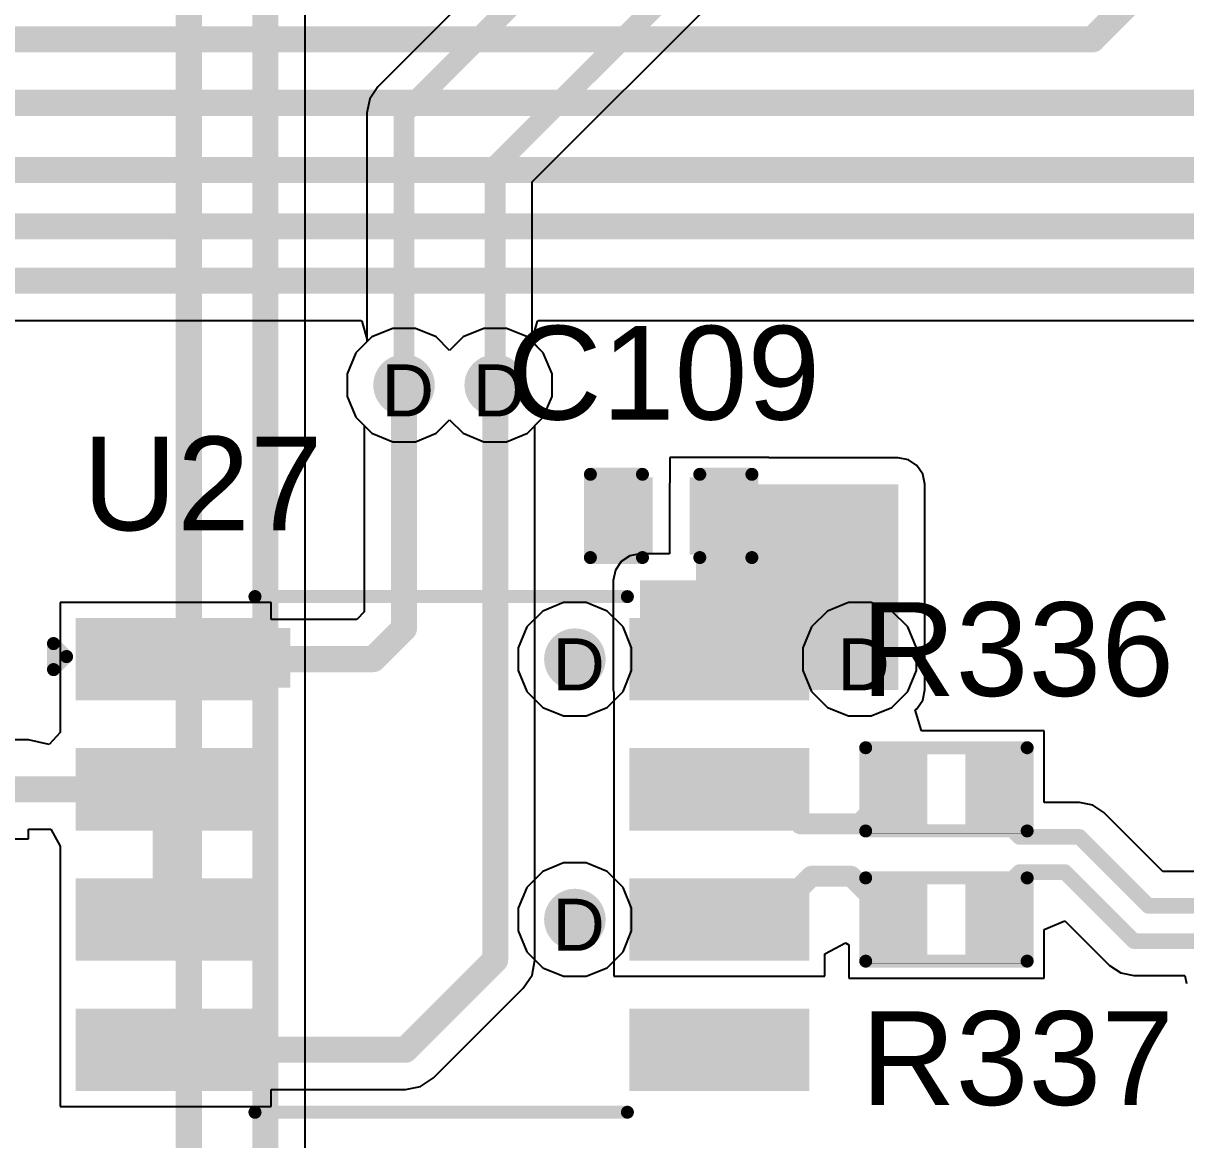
# Model space of a CAD drawing. Header units: inches. Extents: x -11 to 5428, y 0 to 5423.
# Drawn here: x 123.21 to 134.55, y 19.94 to 30.84 of the extents above; entities that cross this region are included whole.
import ezdxf

# ---------------------------------------------------------------- set-up
doc = ezdxf.new("R2010")
doc.units = ezdxf.units.IN
for name, color, linetype in [('Bottom Layer', 5, 'Continuous'), ('Drill Drawing', 1, 'Continuous'), ('GND', 16, 'Continuous'), ('PWR', 76, 'Continuous'), ('Top Layer', 1, 'Continuous'), ('Top Overlay', 2, 'Continuous'), ('Top Paste', 8, 'Continuous'), ('Top Solder', 216, 'Continuous'), ('Via Holes', 16, 'Continuous')]:
    doc.layers.add(name, color=color, linetype=linetype)
doc.styles.add('Arial', font='', dxfattribs={"height": 0.2})
doc.styles.get('Arial').set_extended_font_data('Arial')

# ---------------------------------------------------------------- blocks, each defined once
blk = doc.blocks.new('C___0402_280')
at = {"layer": 'Top Layer'}
for points in [[(-0.699, -0.318), (-0.699, 0.317), (-0.241, 0.317), (-0.241, -0.318)], [(0.241, -0.318), (0.241, 0.317), (0.698, 0.317), (0.698, -0.318)]]:
    blk.add_hatch(color=1, dxfattribs=at).paths.add_polyline_path(points)
at = {"layer": 'Top Paste'}
for points in [[(-0.699, -0.318), (-0.699, 0.317), (-0.241, 0.317), (-0.241, -0.318)], [(0.241, -0.318), (0.241, 0.317), (0.698, 0.317), (0.698, -0.318)]]:
    blk.add_hatch(color=8, dxfattribs=at).paths.add_polyline_path(points)
at = {"layer": 'Top Solder'}
for points in [[(-0.759, -0.378), (-0.759, 0.377), (-0.181, 0.377), (-0.181, -0.378)], [(0.181, -0.378), (0.181, 0.377), (0.758, 0.377), (0.758, -0.378)]]:
    blk.add_hatch(color=216, dxfattribs=at).paths.add_polyline_path(points)
at = {"layer": 'Top Overlay'}
for points in [[(-0.787, 0.406, 0.127, 0.127, 0), (-0.279, 0.406, 0.127, 0.127, 0)], [(-0.787, -0.406, 0.127, 0.127, 0), (-0.787, 0.406, 0.127, 0.127, 0)], [(0.279, 0.406, 0.127, 0.127, 0), (0.787, 0.406, 0.127, 0.127, 0)], [(0.787, -0.406, 0.127, 0.127, 0), (0.787, 0.406, 0.127, 0.127, 0)], [(-0.787, -0.406, 0.127, 0.127, 0), (-0.279, -0.406, 0.127, 0.127, 0)], [(0.279, -0.406, 0.127, 0.127, 0), (0.787, -0.406, 0.127, 0.127, 0)]]:
    blk.add_lwpolyline(points, format="xyseb", dxfattribs=at)
for points in [[(-0.819, 0.406, 0.0635, 0.0635, 1), (-0.756, 0.406, 0.0635, 0.0635, 1)], [(-0.819, 0.406, 0.0635, 0.0635, 1), (-0.756, 0.406, 0.0635, 0.0635, 1)], [(-0.311, 0.406, 0.0635, 0.0635, 1), (-0.248, 0.406, 0.0635, 0.0635, 1)], [(0.248, 0.406, 0.0635, 0.0635, 1), (0.311, 0.406, 0.0635, 0.0635, 1)], [(0.756, 0.406, 0.0635, 0.0635, 1), (0.819, 0.406, 0.0635, 0.0635, 1)], [(0.756, 0.406, 0.0635, 0.0635, 1), (0.819, 0.406, 0.0635, 0.0635, 1)], [(-0.819, -0.406, 0.0635, 0.0635, 1), (-0.756, -0.406, 0.0635, 0.0635, 1)], [(-0.819, -0.406, 0.0635, 0.0635, 1), (-0.756, -0.406, 0.0635, 0.0635, 1)], [(-0.311, -0.406, 0.0635, 0.0635, 1), (-0.248, -0.406, 0.0635, 0.0635, 1)], [(0.248, -0.406, 0.0635, 0.0635, 1), (0.311, -0.406, 0.0635, 0.0635, 1)], [(0.756, -0.406, 0.0635, 0.0635, 1), (0.819, -0.406, 0.0635, 0.0635, 1)], [(0.756, -0.406, 0.0635, 0.0635, 1), (0.819, -0.406, 0.0635, 0.0635, 1)]]:
    blk.add_lwpolyline(points, format="xyseb", close=True, dxfattribs=at)
blk = doc.blocks.new('R___0402_285')
at = {"layer": 'Top Layer'}
for points in [[(-0.699, -0.318), (-0.699, 0.317), (-0.241, 0.317), (-0.241, -0.318)], [(0.241, -0.318), (0.241, 0.317), (0.698, 0.317), (0.698, -0.318)]]:
    blk.add_hatch(color=1, dxfattribs=at).paths.add_polyline_path(points)
at = {"layer": 'Top Paste'}
for points in [[(-0.699, -0.318), (-0.699, 0.317), (-0.241, 0.317), (-0.241, -0.318)], [(0.241, -0.318), (0.241, 0.317), (0.698, 0.317), (0.698, -0.318)]]:
    blk.add_hatch(color=8, dxfattribs=at).paths.add_polyline_path(points)
at = {"layer": 'Top Solder'}
for points in [[(-0.754, -0.373), (-0.754, 0.372), (-0.186, 0.372), (-0.186, -0.373)], [(0.186, -0.373), (0.186, 0.372), (0.753, 0.372), (0.753, -0.373)]]:
    blk.add_hatch(color=216, dxfattribs=at).paths.add_polyline_path(points)
at = {"layer": 'Top Overlay'}
for points in [[(-0.787, 0.406, 0.127, 0.127, 0), (0.787, 0.406, 0.127, 0.127, 0)], [(-0.787, -0.406, 0.127, 0.127, 0), (-0.787, 0.406, 0.127, 0.127, 0)], [(0.787, -0.406, 0.127, 0.127, 0), (0.787, 0.406, 0.127, 0.127, 0)], [(-0.787, -0.406, 0.127, 0.127, 0), (0.787, -0.406, 0.127, 0.127, 0)], [(-0.813, -0.432, 0.00323, 0.00323, 0), (0.813, -0.432, 0.00323, 0.00323, 0)]]:
    blk.add_lwpolyline(points, format="xyseb", dxfattribs=at)
for points in [[(-0.819, 0.406, 0.0635, 0.0635, 1), (-0.756, 0.406, 0.0635, 0.0635, 1)], [(-0.819, 0.406, 0.0635, 0.0635, 1), (-0.756, 0.406, 0.0635, 0.0635, 1)], [(0.756, 0.406, 0.0635, 0.0635, 1), (0.819, 0.406, 0.0635, 0.0635, 1)], [(0.756, 0.406, 0.0635, 0.0635, 1), (0.819, 0.406, 0.0635, 0.0635, 1)], [(-0.819, -0.406, 0.0635, 0.0635, 1), (-0.756, -0.406, 0.0635, 0.0635, 1)], [(-0.819, -0.406, 0.0635, 0.0635, 1), (-0.756, -0.406, 0.0635, 0.0635, 1)], [(-0.814, -0.432, 0.00161, 0.00161, 1), (-0.812, -0.432, 0.00161, 0.00161, 1)], [(0.756, -0.406, 0.0635, 0.0635, 1), (0.819, -0.406, 0.0635, 0.0635, 1)], [(0.756, -0.406, 0.0635, 0.0635, 1), (0.819, -0.406, 0.0635, 0.0635, 1)], [(0.812, -0.432, 0.00161, 0.00161, 1), (0.814, -0.432, 0.00161, 0.00161, 1)]]:
    blk.add_lwpolyline(points, format="xyseb", close=True, dxfattribs=at)
blk = doc.blocks.new('R___0402_286')
at = {"layer": 'Top Layer'}
for points in [[(-0.699, -0.318), (-0.699, 0.317), (-0.241, 0.317), (-0.241, -0.318)], [(0.241, -0.318), (0.241, 0.317), (0.698, 0.317), (0.698, -0.318)]]:
    blk.add_hatch(color=1, dxfattribs=at).paths.add_polyline_path(points)
at = {"layer": 'Top Paste'}
for points in [[(-0.699, -0.318), (-0.699, 0.317), (-0.241, 0.317), (-0.241, -0.318)], [(0.241, -0.318), (0.241, 0.317), (0.698, 0.317), (0.698, -0.318)]]:
    blk.add_hatch(color=8, dxfattribs=at).paths.add_polyline_path(points)
at = {"layer": 'Top Solder'}
for points in [[(-0.754, -0.373), (-0.754, 0.372), (-0.186, 0.372), (-0.186, -0.373)], [(0.186, -0.373), (0.186, 0.372), (0.753, 0.372), (0.753, -0.373)]]:
    blk.add_hatch(color=216, dxfattribs=at).paths.add_polyline_path(points)
at = {"layer": 'Top Overlay'}
for points in [[(-0.787, 0.406, 0.127, 0.127, 0), (0.787, 0.406, 0.127, 0.127, 0)], [(-0.787, -0.406, 0.127, 0.127, 0), (-0.787, 0.406, 0.127, 0.127, 0)], [(0.787, -0.406, 0.127, 0.127, 0), (0.787, 0.406, 0.127, 0.127, 0)], [(-0.787, -0.406, 0.127, 0.127, 0), (0.787, -0.406, 0.127, 0.127, 0)], [(-0.813, -0.432, 0.00323, 0.00323, 0), (0.813, -0.432, 0.00323, 0.00323, 0)]]:
    blk.add_lwpolyline(points, format="xyseb", dxfattribs=at)
for points in [[(-0.819, 0.406, 0.0635, 0.0635, 1), (-0.756, 0.406, 0.0635, 0.0635, 1)], [(-0.819, 0.406, 0.0635, 0.0635, 1), (-0.756, 0.406, 0.0635, 0.0635, 1)], [(0.756, 0.406, 0.0635, 0.0635, 1), (0.819, 0.406, 0.0635, 0.0635, 1)], [(0.756, 0.406, 0.0635, 0.0635, 1), (0.819, 0.406, 0.0635, 0.0635, 1)], [(-0.819, -0.406, 0.0635, 0.0635, 1), (-0.756, -0.406, 0.0635, 0.0635, 1)], [(-0.819, -0.406, 0.0635, 0.0635, 1), (-0.756, -0.406, 0.0635, 0.0635, 1)], [(-0.814, -0.432, 0.00161, 0.00161, 1), (-0.812, -0.432, 0.00161, 0.00161, 1)], [(0.756, -0.406, 0.0635, 0.0635, 1), (0.819, -0.406, 0.0635, 0.0635, 1)], [(0.756, -0.406, 0.0635, 0.0635, 1), (0.819, -0.406, 0.0635, 0.0635, 1)], [(0.812, -0.432, 0.00161, 0.00161, 1), (0.814, -0.432, 0.00161, 0.00161, 1)]]:
    blk.add_lwpolyline(points, format="xyseb", close=True, dxfattribs=at)
blk = doc.blocks.new('SOIC_8_0_154___3_90___W______292')
at = {"layer": 'Top Layer'}
for points in [[(-3.475, 1.605), (-3.475, 2.205), (-1.925, 2.205), (-1.925, 1.605)], [(1.925, 1.605), (1.925, 2.205), (3.475, 2.205), (3.475, 1.605)], [(-3.475, 0.335), (-3.475, 0.935), (-1.925, 0.935), (-1.925, 0.335)], [(1.925, 0.335), (1.925, 0.935), (3.475, 0.935), (3.475, 0.335)], [(-3.475, -0.935), (-3.475, -0.335), (-1.925, -0.335), (-1.925, -0.935)], [(1.925, -0.935), (1.925, -0.335), (3.475, -0.335), (3.475, -0.935)], [(-3.475, -2.205), (-3.475, -1.605), (-1.925, -1.605), (-1.925, -2.205)], [(1.925, -2.205), (1.925, -1.605), (3.475, -1.605), (3.475, -2.205)]]:
    blk.add_hatch(color=1, dxfattribs=at).paths.add_polyline_path(points)
at = {"layer": 'Top Overlay'}
blk.add_hatch(color=2, dxfattribs=at).paths.add_polyline_path([(-1.838, 1.626), (-1.483, 1.626), (-1.483, 2.21), (-1.838, 2.21)])
at = {"layer": 'Top Paste'}
for points in [[(-3.475, 1.605), (-3.475, 2.205), (-1.925, 2.205), (-1.925, 1.605)], [(1.925, 1.605), (1.925, 2.205), (3.475, 2.205), (3.475, 1.605)], [(-3.475, 0.335), (-3.475, 0.935), (-1.925, 0.935), (-1.925, 0.335)], [(1.925, 0.335), (1.925, 0.935), (3.475, 0.935), (3.475, 0.335)], [(-3.475, -0.935), (-3.475, -0.335), (-1.925, -0.335), (-1.925, -0.935)], [(1.925, -0.935), (1.925, -0.335), (3.475, -0.335), (3.475, -0.935)], [(-3.475, -2.205), (-3.475, -1.605), (-1.925, -1.605), (-1.925, -2.205)], [(1.925, -2.205), (1.925, -1.605), (3.475, -1.605), (3.475, -2.205)]]:
    blk.add_hatch(color=8, dxfattribs=at).paths.add_polyline_path(points)
at = {"layer": 'Top Solder'}
for points in [[(-3.577, 1.503), (-3.577, 2.307), (-1.823, 2.307), (-1.823, 1.503)], [(1.823, 1.503), (1.823, 2.307), (3.577, 2.307), (3.577, 1.503)], [(-3.577, 0.233), (-3.577, 1.037), (-1.823, 1.037), (-1.823, 0.233)], [(1.823, 0.233), (1.823, 1.037), (3.577, 1.037), (3.577, 0.233)], [(-3.577, -1.037), (-3.577, -0.233), (-1.823, -0.233), (-1.823, -1.037)], [(1.823, -1.037), (1.823, -0.233), (3.577, -0.233), (3.577, -1.037)], [(-3.577, -2.307), (-3.577, -1.503), (-1.823, -1.503), (-1.823, -2.307)], [(1.823, -2.307), (1.823, -1.503), (3.577, -1.503), (3.577, -2.307)]]:
    blk.add_hatch(color=216, dxfattribs=at).paths.add_polyline_path(points)
at = {"layer": 'Top Overlay'}
for points in [[(-1.829, 2.515, 0.127, 0.127, 0), (1.803, 2.515, 0.127, 0.127, 0)], [(-3.794, 1.803, 0.127, 0.127, 0), (-3.794, 2.057, 0.127, 0.127, 0)], [(-3.794, 2.057, 0.127, 0.127, 0), (-3.667, 1.93, 0.127, 0.127, 0)], [(-3.794, 1.803, 0.127, 0.127, 0), (-3.667, 1.93, 0.127, 0.127, 0)], [(-1.829, -2.515, 0.127, 0.127, 0), (1.803, -2.515, 0.127, 0.127, 0)]]:
    blk.add_lwpolyline(points, format="xyseb", dxfattribs=at)
for points in [[(-1.861, 2.515, 0.0635, 0.0635, 1), (-1.797, 2.515, 0.0635, 0.0635, 1)], [(1.772, 2.515, 0.0635, 0.0635, 1), (1.835, 2.515, 0.0635, 0.0635, 1)], [(-3.826, 2.057, 0.0635, 0.0635, 1), (-3.762, 2.057, 0.0635, 0.0635, 1)], [(-3.826, 2.057, 0.0635, 0.0635, 1), (-3.762, 2.057, 0.0635, 0.0635, 1)], [(-3.699, 1.93, 0.0635, 0.0635, 1), (-3.635, 1.93, 0.0635, 0.0635, 1)], [(-3.699, 1.93, 0.0635, 0.0635, 1), (-3.635, 1.93, 0.0635, 0.0635, 1)], [(-3.826, 1.803, 0.0635, 0.0635, 1), (-3.762, 1.803, 0.0635, 0.0635, 1)], [(-3.826, 1.803, 0.0635, 0.0635, 1), (-3.762, 1.803, 0.0635, 0.0635, 1)], [(-1.861, -2.515, 0.0635, 0.0635, 1), (-1.797, -2.515, 0.0635, 0.0635, 1)], [(1.772, -2.515, 0.0635, 0.0635, 1), (1.835, -2.515, 0.0635, 0.0635, 1)]]:
    blk.add_lwpolyline(points, format="xyseb", close=True, dxfattribs=at)

msp = doc.modelspace()

# ---------------------------------------------------------------- hatches: boundary and pattern name
at = {"layer": 'Bottom Layer'}
h = msp.add_hatch(color=5, dxfattribs=at)
edge = h.paths.add_edge_path()
edge.add_arc((126.924, 27.305), 0.3, 0, 360)
h = msp.add_hatch(color=5, dxfattribs=at)
edge = h.paths.add_edge_path()
edge.add_arc((127.813, 27.305), 0.3, 0, 360)
h = msp.add_hatch(color=5, dxfattribs=at)
edge = h.paths.add_edge_path()
edge.add_arc((128.59, 24.632), 0.3, 0, 360)
h = msp.add_hatch(color=5, dxfattribs=at)
edge = h.paths.add_edge_path()
edge.add_arc((131.369, 24.632), 0.3, 0, 360)
h = msp.add_hatch(color=5, dxfattribs=at)
edge = h.paths.add_edge_path()
edge.add_arc((128.59, 22.092), 0.3, 0, 360)
at = {"layer": 'GND'}
h = msp.add_hatch(color=16, dxfattribs=at)
edge = h.paths.add_edge_path()
edge.add_arc((126.924, 27.305), 0.3, 0, 360)
h = msp.add_hatch(color=16, dxfattribs=at)
edge = h.paths.add_edge_path()
edge.add_arc((127.813, 27.305), 0.3, 0, 360)
h = msp.add_hatch(color=16, dxfattribs=at)
edge = h.paths.add_edge_path()
edge.add_arc((128.59, 24.632), 0.3, 0, 360)
h = msp.add_hatch(color=16, dxfattribs=at)
edge = h.paths.add_edge_path()
edge.add_arc((131.369, 24.632), 0.3, 0, 360)
h = msp.add_hatch(color=16, dxfattribs=at)
edge = h.paths.add_edge_path()
edge.add_arc((128.59, 22.092), 0.3, 0, 360)
at = {"layer": 'PWR'}
h = msp.add_hatch(color=76, dxfattribs=at)
edge = h.paths.add_edge_path()
edge.add_arc((126.924, 27.305), 0.3, 0, 360)
h = msp.add_hatch(color=76, dxfattribs=at)
edge = h.paths.add_edge_path()
edge.add_arc((127.813, 27.305), 0.3, 0, 360)
h = msp.add_hatch(color=76, dxfattribs=at)
edge = h.paths.add_edge_path()
edge.add_arc((128.59, 24.632), 0.3, 0, 360)
h = msp.add_hatch(color=76, dxfattribs=at)
edge = h.paths.add_edge_path()
edge.add_arc((131.369, 24.632), 0.3, 0, 360)
h = msp.add_hatch(color=76, dxfattribs=at)
edge = h.paths.add_edge_path()
edge.add_arc((128.59, 22.092), 0.3, 0, 360)
at = {"layer": 'Top Layer'}
h = msp.add_hatch(color=1, dxfattribs=at)
edge = h.paths.add_edge_path()
edge.add_arc((126.924, 27.305), 0.3, 0, 360)
h = msp.add_hatch(color=1, dxfattribs=at)
edge = h.paths.add_edge_path()
edge.add_arc((127.813, 27.305), 0.3, 0, 360)
for points in [[(129.771, 24.332), (131.744, 24.332), (131.744, 26.338), (129.771, 26.338)], [(129.224, 24.332), (130.774, 24.332), (130.774, 25.4), (129.224, 25.4)]]:
    msp.add_hatch(color=1, dxfattribs=at).paths.add_polyline_path(points)
h = msp.add_hatch(color=1, dxfattribs=at)
edge = h.paths.add_edge_path()
edge.add_arc((128.59, 24.632), 0.3, 0, 360)
h = msp.add_hatch(color=1, dxfattribs=at)
edge = h.paths.add_edge_path()
edge.add_arc((131.369, 24.632), 0.3, 0, 360)
h = msp.add_hatch(color=1, dxfattribs=at)
edge = h.paths.add_edge_path()
edge.add_arc((128.59, 22.092), 0.3, 0, 360)
at = {"layer": 'Via Holes'}
h = msp.add_hatch(color=7, dxfattribs=at)
edge = h.paths.add_edge_path()
edge.add_arc((126.924, 27.305), 0.15, 0, 360)
h = msp.add_hatch(color=7, dxfattribs=at)
edge = h.paths.add_edge_path()
edge.add_arc((127.813, 27.305), 0.15, 0, 360)
h = msp.add_hatch(color=7, dxfattribs=at)
edge = h.paths.add_edge_path()
edge.add_arc((128.59, 24.632), 0.15, 0, 360)
h = msp.add_hatch(color=7, dxfattribs=at)
edge = h.paths.add_edge_path()
edge.add_arc((131.369, 24.632), 0.15, 0, 360)
h = msp.add_hatch(color=7, dxfattribs=at)
edge = h.paths.add_edge_path()
edge.add_arc((128.59, 22.092), 0.15, 0, 360)

# ---------------------------------------------------------------- linework, layer by layer
at = {"layer": 'Bottom Layer'}
for p, q in [((130.664, 34.213), (126.667, 30.216)), ((128.175, 29.288), (131.493, 32.606)), ((125.958, 15.616), (125.958, 31.019)), ((126.667, 30.216), (126.589, 30.099)), ((126.589, 30.099), (126.561, 29.96)), ((126.561, 29.96), (126.561, 29.96)), ((126.561, 29.96), (126.561, 27.726)), ((128.175, 27.726), (128.175, 29.288)), ((126.561, 27.726), (126.454, 27.619)), ((128.282, 27.619), (128.175, 27.726)), ((126.454, 27.619), (126.37, 27.415)), ((128.367, 27.415), (128.282, 27.619)), ((126.37, 27.415), (126.37, 27.195)), ((128.367, 27.195), (128.367, 27.415)), ((126.37, 27.195), (126.454, 26.991)), ((128.282, 26.991), (128.367, 27.195)), ((126.454, 26.991), (126.61, 26.835)), ((128.127, 26.835), (128.282, 26.991)), ((127.238, 26.835), (127.368, 26.966)), ((127.368, 26.966), (127.499, 26.835)), ((126.61, 26.835), (126.814, 26.751)), ((127.034, 26.751), (127.238, 26.835)), ((127.499, 26.835), (127.703, 26.751)), ((127.923, 26.751), (128.127, 26.835)), ((126.814, 26.751), (127.034, 26.751)), ((127.703, 26.751), (127.923, 26.751)), ((131.259, 25.186), (131.055, 25.101)), ((131.479, 25.186), (131.259, 25.186)), ((131.683, 25.101), (131.479, 25.186)), ((131.055, 25.101), (130.899, 24.946)), ((131.839, 24.946), (131.683, 25.101)), ((130.899, 24.946), (130.815, 24.742)), ((131.923, 24.742), (131.839, 24.946)), ((130.815, 24.742), (130.815, 24.522)), ((131.923, 24.522), (131.923, 24.742)), ((130.815, 24.522), (130.899, 24.318)), ((131.839, 24.318), (131.923, 24.522)), ((130.899, 24.318), (131.055, 24.162)), ((131.683, 24.162), (131.839, 24.318)), ((131.055, 24.162), (131.259, 24.078)), ((131.479, 24.078), (131.683, 24.162)), ((131.259, 24.078), (131.479, 24.078))]:
    msp.add_line(p, q, dxfattribs=at)
for points in [[(126.924, 29.96, 0.203, 0.203, 0), (130.92, 33.956, 0.203, 0.203, 0)], [(127.813, 29.439, 0.203, 0.203, 0), (131.772, 33.397, 0.203, 0.203, 0)], [(124.825, 15.896, 0.254, 0.254, 0), (124.825, 31.476, 0.254, 0.254, 0)], [(125.57, 15.616, 0.254, 0.254, 0), (125.57, 31.18, 0.254, 0.254, 0)], [(126.924, 27.305, 0.203, 0.203, 0), (126.924, 29.96, 0.203, 0.203, 0)], [(127.813, 27.305, 0.203, 0.203, 0), (127.813, 29.439, 0.203, 0.203, 0)]]:
    msp.add_lwpolyline(points, format="xyseb", dxfattribs=at)
for points in [[(126.873, 29.96, 0.102, 0.102, 1), (126.975, 29.96, 0.102, 0.102, 1)], [(126.873, 29.96, 0.102, 0.102, 1), (126.975, 29.96, 0.102, 0.102, 1)], [(127.762, 29.439, 0.102, 0.102, 1), (127.864, 29.439, 0.102, 0.102, 1)], [(127.762, 29.439, 0.102, 0.102, 1), (127.864, 29.439, 0.102, 0.102, 1)], [(126.873, 27.305, 0.102, 0.102, 1), (126.975, 27.305, 0.102, 0.102, 1)], [(127.762, 27.305, 0.102, 0.102, 1), (127.864, 27.305, 0.102, 0.102, 1)]]:
    msp.add_lwpolyline(points, format="xyseb", close=True, dxfattribs=at)
at = {"layer": 'GND'}
for p, q in [((126.814, 27.859), (126.61, 27.775)), ((127.034, 27.859), (126.814, 27.859)), ((127.238, 27.775), (127.034, 27.859)), ((127.703, 27.859), (127.499, 27.775)), ((127.923, 27.859), (127.703, 27.859)), ((128.127, 27.775), (127.923, 27.859)), ((126.61, 27.775), (126.454, 27.619)), ((127.368, 27.644), (127.238, 27.775)), ((127.499, 27.775), (127.368, 27.644)), ((128.282, 27.619), (128.127, 27.775)), ((126.454, 27.619), (126.37, 27.415)), ((128.367, 27.415), (128.282, 27.619)), ((126.37, 27.415), (126.37, 27.195)), ((128.367, 27.195), (128.367, 27.415)), ((126.37, 27.195), (126.454, 26.991)), ((128.282, 26.991), (128.367, 27.195)), ((126.454, 26.991), (126.61, 26.835)), ((128.127, 26.835), (128.282, 26.991)), ((127.238, 26.835), (127.368, 26.966)), ((127.368, 26.966), (127.499, 26.835)), ((126.61, 26.835), (126.814, 26.751)), ((127.034, 26.751), (127.238, 26.835)), ((127.499, 26.835), (127.703, 26.751)), ((127.923, 26.751), (128.127, 26.835)), ((126.814, 26.751), (127.034, 26.751)), ((127.703, 26.751), (127.923, 26.751)), ((131.259, 25.186), (131.055, 25.101)), ((131.479, 25.186), (131.259, 25.186)), ((131.683, 25.101), (131.479, 25.186)), ((131.055, 25.101), (130.899, 24.946)), ((131.839, 24.946), (131.683, 25.101)), ((130.899, 24.946), (130.815, 24.742)), ((131.923, 24.742), (131.839, 24.946)), ((130.815, 24.742), (130.815, 24.522)), ((131.923, 24.522), (131.923, 24.742)), ((130.815, 24.522), (130.899, 24.318)), ((131.839, 24.318), (131.923, 24.522)), ((130.899, 24.318), (131.055, 24.162)), ((131.683, 24.162), (131.839, 24.318)), ((131.055, 24.162), (131.259, 24.078)), ((131.479, 24.078), (131.683, 24.162)), ((131.259, 24.078), (131.479, 24.078))]:
    msp.add_line(p, q, dxfattribs=at)
at = {"layer": 'PWR'}
for p, q in [((126.814, 27.859), (126.61, 27.775)), ((127.034, 27.859), (126.814, 27.859)), ((127.238, 27.775), (127.034, 27.859)), ((127.703, 27.859), (127.499, 27.775)), ((127.923, 27.859), (127.703, 27.859)), ((128.127, 27.775), (127.923, 27.859)), ((126.61, 27.775), (126.454, 27.619)), ((127.368, 27.644), (127.238, 27.775)), ((127.499, 27.775), (127.368, 27.644)), ((128.282, 27.619), (128.127, 27.775)), ((126.454, 27.619), (126.37, 27.415)), ((128.367, 27.415), (128.282, 27.619)), ((126.37, 27.415), (126.37, 27.195)), ((128.367, 27.195), (128.367, 27.415)), ((126.37, 27.195), (126.454, 26.991)), ((128.282, 26.991), (128.367, 27.195)), ((126.454, 26.991), (126.61, 26.835)), ((128.127, 26.835), (128.282, 26.991)), ((127.238, 26.835), (127.368, 26.966)), ((127.368, 26.966), (127.499, 26.835)), ((126.61, 26.835), (126.814, 26.751)), ((127.034, 26.751), (127.238, 26.835)), ((127.499, 26.835), (127.703, 26.751)), ((127.923, 26.751), (128.127, 26.835)), ((126.814, 26.751), (127.034, 26.751)), ((127.703, 26.751), (127.923, 26.751)), ((128.48, 25.186), (128.276, 25.101)), ((128.7, 25.186), (128.48, 25.186)), ((128.904, 25.101), (128.7, 25.186)), ((128.276, 25.101), (128.121, 24.946)), ((129.06, 24.946), (128.904, 25.101)), ((128.121, 24.946), (128.036, 24.742)), ((129.144, 24.742), (129.06, 24.946)), ((128.036, 24.742), (128.036, 24.522)), ((129.144, 24.522), (129.144, 24.742)), ((128.036, 24.522), (128.121, 24.318)), ((129.06, 24.318), (129.144, 24.522)), ((128.121, 24.318), (128.276, 24.162)), ((128.904, 24.162), (129.06, 24.318)), ((128.276, 24.162), (128.48, 24.078)), ((128.7, 24.078), (128.904, 24.162)), ((128.48, 24.078), (128.7, 24.078)), ((128.48, 22.646), (128.276, 22.561)), ((128.7, 22.646), (128.48, 22.646)), ((128.904, 22.561), (128.7, 22.646)), ((128.276, 22.561), (128.121, 22.406)), ((129.06, 22.406), (128.904, 22.561)), ((128.121, 22.406), (128.036, 22.202)), ((129.144, 22.202), (129.06, 22.406)), ((128.036, 22.202), (128.036, 21.982)), ((129.144, 21.982), (129.144, 22.202)), ((128.036, 21.982), (128.121, 21.778)), ((129.06, 21.778), (129.144, 21.982)), ((128.121, 21.778), (128.276, 21.622)), ((128.904, 21.622), (129.06, 21.778)), ((128.276, 21.622), (128.48, 21.538)), ((128.7, 21.538), (128.904, 21.622)), ((128.48, 21.538), (128.7, 21.538))]:
    msp.add_line(p, q, dxfattribs=at)
at = {"layer": 'Top Layer'}
for p, q in [((72.093, 27.936), (126.506, 27.936)), ((126.506, 27.936), (126.511, 27.928)), ((126.511, 27.928), (126.568, 27.733)), ((128.169, 27.733), (128.225, 27.928)), ((128.225, 27.928), (128.231, 27.936)), ((128.231, 27.936), (138.24, 27.936)), ((126.568, 27.733), (126.454, 27.619)), ((128.282, 27.619), (128.169, 27.733)), ((126.454, 27.619), (126.37, 27.415)), ((128.367, 27.415), (128.282, 27.619)), ((126.37, 27.415), (126.37, 27.195)), ((128.367, 27.195), (128.367, 27.415)), ((126.37, 27.195), (126.454, 26.991)), ((128.282, 26.991), (128.367, 27.195)), ((126.454, 26.991), (126.535, 26.91)), ((128.201, 26.91), (128.282, 26.991)), ((126.535, 26.91), (126.535, 25.093)), ((128.201, 21.697), (128.201, 26.91)), ((130.482, 26.6), (129.517, 26.6)), ((129.517, 26.6), (129.517, 26.363)), ((130.482, 26.597), (130.482, 26.6)), ((131.744, 26.597), (130.482, 26.597)), ((131.843, 26.577), (131.744, 26.597)), ((131.927, 26.521), (131.843, 26.577)), ((131.983, 26.437), (131.927, 26.521)), ((132.003, 26.338), (131.983, 26.437)), ((129.517, 26.363), (129.512, 26.338)), ((129.512, 26.338), (129.512, 25.659)), ((132.003, 24.332), (132.003, 26.338)), ((129.125, 25.639), (129.041, 25.583)), ((129.224, 25.659), (129.125, 25.639)), ((129.512, 25.659), (129.224, 25.659)), ((129.041, 25.583), (128.985, 25.499)), ((128.985, 25.499), (128.965, 25.4)), ((128.965, 25.4), (128.965, 24.332)), ((125.628, 25.186), (123.57, 25.186)), ((123.57, 25.186), (123.57, 24.119)), ((125.628, 25.02), (125.628, 25.186)), ((126.535, 25.093), (126.463, 25.02)), ((126.463, 25.02), (125.628, 25.02)), ((128.965, 24.332), (128.97, 24.307)), ((128.97, 24.307), (128.97, 24.119)), ((131.983, 24.233), (132.003, 24.332)), ((131.927, 24.149), (131.983, 24.233)), ((123.57, 24.119), (123.57, 24.078)), ((123.57, 24.078), (123.57, 23.916)), ((128.97, 24.119), (128.97, 24.078)), ((128.97, 24.078), (128.97, 23.916)), ((131.909, 24.137), (131.927, 24.149)), ((131.971, 23.933), (131.909, 24.137)), ((133.167, 23.933), (131.971, 23.933)), ((133.167, 23.242), (133.167, 23.933)), ((123.261, 23.844), (122.118, 23.844)), ((123.464, 23.8), (123.261, 23.844)), ((123.261, 23.844), (123.261, 23.844)), ((123.57, 23.916), (123.464, 23.8)), ((128.97, 23.916), (128.97, 23.875)), ((128.97, 23.875), (128.97, 22.849)), ((133.168, 23.235), (133.167, 23.242)), ((133.512, 23.235), (133.168, 23.235)), ((133.641, 23.209), (133.512, 23.235)), ((133.75, 23.136), (133.641, 23.209)), ((134.325, 22.562), (133.75, 23.136)), ((123.261, 22.879), (123.261, 22.973)), ((123.261, 22.973), (123.479, 22.973)), ((123.479, 22.973), (123.57, 22.808)), ((122.118, 22.879), (123.261, 22.879)), ((123.57, 22.808), (123.57, 22.646)), ((128.97, 22.849), (128.97, 22.808)), ((128.97, 22.808), (128.97, 22.808)), ((128.97, 22.808), (128.97, 22.646)), ((123.57, 22.646), (123.57, 22.646)), ((123.57, 22.646), (123.57, 21.579)), ((128.97, 22.646), (128.97, 22.646)), ((128.97, 22.646), (128.97, 21.538)), ((135.018, 22.562), (134.325, 22.562)), ((133.167, 21.996), (133.37, 22.08)), ((133.37, 22.08), (133.805, 21.644)), ((133.167, 21.52), (133.167, 21.996)), ((131.028, 21.758), (131.231, 21.866)), ((131.231, 21.866), (131.262, 21.846)), ((131.262, 21.846), (131.262, 21.52)), ((128.172, 21.549), (128.201, 21.697)), ((131.028, 21.538), (131.028, 21.758)), ((123.57, 21.579), (123.57, 21.538)), ((128.087, 21.423), (128.172, 21.549)), ((133.805, 21.644), (133.915, 21.571)), ((133.915, 21.571), (134.043, 21.545)), ((134.043, 21.545), (134.54, 21.545)), ((134.54, 21.545), (134.556, 21.467)), ((123.57, 21.538), (123.57, 21.376)), ((128.97, 21.538), (131.028, 21.538)), ((131.262, 21.52), (133.167, 21.52)), ((123.57, 21.376), (123.57, 21.335)), ((123.57, 21.335), (123.57, 20.268)), ((127.212, 20.547), (128.087, 21.423)), ((127.086, 20.463), (127.212, 20.547)), ((125.628, 20.268), (125.628, 20.433)), ((125.628, 20.433), (126.937, 20.433)), ((126.937, 20.433), (127.086, 20.463)), ((123.57, 20.268), (125.628, 20.268))]:
    msp.add_line(p, q, dxfattribs=at)
for points in [[(133.639, 30.678, 0.254, 0.254, 0), (135.517, 32.556, 0.254, 0.254, 0)], [(37.328, 30.678, 0.254, 0.254, 0), (133.639, 30.678, 0.254, 0.254, 0)], [(41.693, 30.059, 0.254, 0.254, 0), (136.943, 30.059, 0.254, 0.254, 0)], [(47.082, 29.404, 0.254, 0.254, 0), (137.154, 29.404, 0.254, 0.254, 0)], [(53.314, 28.854, 0.254, 0.254, 0), (137.543, 28.854, 0.254, 0.254, 0)], [(62.287, 28.324, 0.254, 0.254, 0), (138.24, 28.324, 0.254, 0.254, 0)], [(126.924, 24.932, 0.254, 0.254, 0), (126.924, 27.305, 0.254, 0.254, 0)], [(127.813, 21.697, 0.254, 0.254, 0), (127.813, 27.305, 0.254, 0.254, 0)], [(126.624, 24.632, 0.254, 0.254, 0), (126.924, 24.932, 0.254, 0.254, 0)], [(124.599, 24.632, 0.254, 0.254, 0), (126.624, 24.632, 0.254, 0.254, 0)], [(122.689, 23.362, 0.254, 0.254, 0), (124.599, 23.362, 0.254, 0.254, 0)], [(124.599, 23.362, 0.254, 0.254, 0), (124.599, 23.362, 0.254, 0.254, 0)], [(124.599, 22.092, 0.254, 0.254, 0), (124.599, 23.362, 0.254, 0.254, 0)], [(129.999, 23.362, 0.203, 0.203, 0), (130.474, 23.362, 0.203, 0.203, 0)], [(130.474, 23.362, 0.203, 0.203, 0), (130.673, 23.163, 0.203, 0.203, 0)], [(131.369, 23.025, 0.203, 0.203, 0), (131.617, 23.273, 0.203, 0.203, 0)], [(131.617, 23.273, 0.203, 0.203, 0), (131.617, 23.362, 0.203, 0.203, 0)], [(132.684, 23.362, 0.152, 0.152, 0), (132.836, 23.209, 0.152, 0.152, 0)], [(130.673, 23.144, 0.203, 0.203, 0), (130.673, 23.163, 0.203, 0.203, 0)], [(130.673, 23.144, 0.203, 0.203, 0), (130.792, 23.025, 0.203, 0.203, 0)], [(132.836, 22.988, 0.152, 0.152, 0), (132.836, 23.209, 0.152, 0.152, 0)], [(130.792, 23.025, 0.203, 0.203, 0), (131.369, 23.025, 0.203, 0.203, 0)], [(132.836, 22.988, 0.152, 0.152, 0), (132.926, 22.898, 0.152, 0.152, 0)], [(132.926, 22.898, 0.152, 0.152, 0), (133.512, 22.898, 0.152, 0.152, 0)], [(133.512, 22.898, 0.152, 0.152, 0), (134.185, 22.225, 0.152, 0.152, 0)], [(130.474, 22.092, 0.203, 0.203, 0), (130.898, 22.515, 0.203, 0.203, 0)], [(130.898, 22.515, 0.203, 0.203, 0), (131.283, 22.515, 0.203, 0.203, 0)], [(131.283, 22.515, 0.203, 0.203, 0), (131.49, 22.308, 0.203, 0.203, 0)], [(132.836, 22.466, 0.152, 0.152, 0), (132.926, 22.555, 0.152, 0.152, 0)], [(132.926, 22.555, 0.152, 0.152, 0), (133.37, 22.555, 0.152, 0.152, 0)], [(133.37, 22.555, 0.152, 0.152, 0), (134.043, 21.882, 0.152, 0.152, 0)], [(132.836, 22.244, 0.152, 0.152, 0), (132.836, 22.466, 0.152, 0.152, 0)], [(131.49, 22.308, 0.203, 0.203, 0), (131.617, 22.181, 0.203, 0.203, 0)], [(131.49, 22.308, 0.203, 0.203, 0), (131.49, 22.308, 0.203, 0.203, 0)], [(131.617, 22.092, 0.203, 0.203, 0), (131.617, 22.181, 0.203, 0.203, 0)], [(132.684, 22.092, 0.152, 0.152, 0), (132.836, 22.244, 0.152, 0.152, 0)], [(134.185, 22.225, 0.152, 0.152, 0), (136.391, 22.225, 0.152, 0.152, 0)], [(129.999, 22.092, 0.203, 0.203, 0), (130.474, 22.092, 0.203, 0.203, 0)], [(134.043, 21.882, 0.152, 0.152, 0), (134.325, 21.882, 0.152, 0.152, 0)], [(134.325, 21.882, 0.152, 0.152, 0), (134.706, 21.882, 0.152, 0.152, 0)], [(126.937, 20.822, 0.254, 0.254, 0), (127.813, 21.697, 0.254, 0.254, 0)], [(124.599, 20.822, 0.254, 0.254, 0), (124.599, 20.822, 0.254, 0.254, 0)], [(124.599, 20.822, 0.254, 0.254, 0), (126.937, 20.822, 0.254, 0.254, 0)]]:
    msp.add_lwpolyline(points, format="xyseb", dxfattribs=at)
for points in [[(133.576, 30.678, 0.127, 0.127, 1), (133.703, 30.678, 0.127, 0.127, 1)], [(133.576, 30.678, 0.127, 0.127, 1), (133.703, 30.678, 0.127, 0.127, 1)], [(126.86, 27.305, 0.127, 0.127, 1), (126.987, 27.305, 0.127, 0.127, 1)], [(127.749, 27.305, 0.127, 0.127, 1), (127.876, 27.305, 0.127, 0.127, 1)], [(126.86, 24.932, 0.127, 0.127, 1), (126.987, 24.932, 0.127, 0.127, 1)], [(126.86, 24.932, 0.127, 0.127, 1), (126.987, 24.932, 0.127, 0.127, 1)], [(124.536, 24.632, 0.127, 0.127, 1), (124.663, 24.632, 0.127, 0.127, 1)], [(126.56, 24.632, 0.127, 0.127, 1), (126.687, 24.632, 0.127, 0.127, 1)], [(126.56, 24.632, 0.127, 0.127, 1), (126.687, 24.632, 0.127, 0.127, 1)], [(124.536, 23.362, 0.127, 0.127, 1), (124.663, 23.362, 0.127, 0.127, 1)], [(124.536, 23.362, 0.127, 0.127, 1), (124.663, 23.362, 0.127, 0.127, 1)], [(124.536, 23.362, 0.127, 0.127, 1), (124.663, 23.362, 0.127, 0.127, 1)], [(124.536, 23.362, 0.127, 0.127, 1), (124.663, 23.362, 0.127, 0.127, 1)], [(129.948, 23.362, 0.102, 0.102, 1), (130.05, 23.362, 0.102, 0.102, 1)], [(130.423, 23.362, 0.102, 0.102, 1), (130.525, 23.362, 0.102, 0.102, 1)], [(130.423, 23.362, 0.102, 0.102, 1), (130.525, 23.362, 0.102, 0.102, 1)], [(131.566, 23.362, 0.102, 0.102, 1), (131.668, 23.362, 0.102, 0.102, 1)], [(131.566, 23.273, 0.102, 0.102, 1), (131.668, 23.273, 0.102, 0.102, 1)], [(131.566, 23.273, 0.102, 0.102, 1), (131.668, 23.273, 0.102, 0.102, 1)], [(132.646, 23.362, 0.0762, 0.0762, 1), (132.722, 23.362, 0.0762, 0.0762, 1)], [(130.622, 23.163, 0.102, 0.102, 1), (130.723, 23.163, 0.102, 0.102, 1)], [(130.622, 23.163, 0.102, 0.102, 1), (130.723, 23.163, 0.102, 0.102, 1)], [(130.622, 23.144, 0.102, 0.102, 1), (130.723, 23.144, 0.102, 0.102, 1)], [(130.622, 23.144, 0.102, 0.102, 1), (130.723, 23.144, 0.102, 0.102, 1)], [(132.798, 23.209, 0.0762, 0.0762, 1), (132.874, 23.209, 0.0762, 0.0762, 1)], [(132.798, 23.209, 0.0762, 0.0762, 1), (132.874, 23.209, 0.0762, 0.0762, 1)], [(130.741, 23.025, 0.102, 0.102, 1), (130.842, 23.025, 0.102, 0.102, 1)], [(130.741, 23.025, 0.102, 0.102, 1), (130.842, 23.025, 0.102, 0.102, 1)], [(131.318, 23.025, 0.102, 0.102, 1), (131.42, 23.025, 0.102, 0.102, 1)], [(131.318, 23.025, 0.102, 0.102, 1), (131.42, 23.025, 0.102, 0.102, 1)], [(132.798, 22.988, 0.0762, 0.0762, 1), (132.874, 22.988, 0.0762, 0.0762, 1)], [(132.798, 22.988, 0.0762, 0.0762, 1), (132.874, 22.988, 0.0762, 0.0762, 1)], [(132.888, 22.898, 0.0762, 0.0762, 1), (132.964, 22.898, 0.0762, 0.0762, 1)], [(132.888, 22.898, 0.0762, 0.0762, 1), (132.964, 22.898, 0.0762, 0.0762, 1)], [(133.474, 22.898, 0.0762, 0.0762, 1), (133.55, 22.898, 0.0762, 0.0762, 1)], [(133.474, 22.898, 0.0762, 0.0762, 1), (133.55, 22.898, 0.0762, 0.0762, 1)], [(130.847, 22.515, 0.102, 0.102, 1), (130.948, 22.515, 0.102, 0.102, 1)], [(130.847, 22.515, 0.102, 0.102, 1), (130.948, 22.515, 0.102, 0.102, 1)], [(131.232, 22.515, 0.102, 0.102, 1), (131.333, 22.515, 0.102, 0.102, 1)], [(131.232, 22.515, 0.102, 0.102, 1), (131.333, 22.515, 0.102, 0.102, 1)], [(132.888, 22.555, 0.0762, 0.0762, 1), (132.964, 22.555, 0.0762, 0.0762, 1)], [(132.888, 22.555, 0.0762, 0.0762, 1), (132.964, 22.555, 0.0762, 0.0762, 1)], [(133.332, 22.555, 0.0762, 0.0762, 1), (133.408, 22.555, 0.0762, 0.0762, 1)], [(133.332, 22.555, 0.0762, 0.0762, 1), (133.408, 22.555, 0.0762, 0.0762, 1)], [(132.798, 22.466, 0.0762, 0.0762, 1), (132.874, 22.466, 0.0762, 0.0762, 1)], [(132.798, 22.466, 0.0762, 0.0762, 1), (132.874, 22.466, 0.0762, 0.0762, 1)], [(131.439, 22.308, 0.102, 0.102, 1), (131.541, 22.308, 0.102, 0.102, 1)], [(131.439, 22.308, 0.102, 0.102, 1), (131.541, 22.308, 0.102, 0.102, 1)], [(131.439, 22.308, 0.102, 0.102, 1), (131.541, 22.308, 0.102, 0.102, 1)], [(131.439, 22.308, 0.102, 0.102, 1), (131.541, 22.308, 0.102, 0.102, 1)], [(131.566, 22.181, 0.102, 0.102, 1), (131.668, 22.181, 0.102, 0.102, 1)], [(131.566, 22.181, 0.102, 0.102, 1), (131.668, 22.181, 0.102, 0.102, 1)], [(132.798, 22.244, 0.0762, 0.0762, 1), (132.874, 22.244, 0.0762, 0.0762, 1)], [(132.798, 22.244, 0.0762, 0.0762, 1), (132.874, 22.244, 0.0762, 0.0762, 1)], [(134.147, 22.225, 0.0762, 0.0762, 1), (134.224, 22.225, 0.0762, 0.0762, 1)], [(134.147, 22.225, 0.0762, 0.0762, 1), (134.224, 22.225, 0.0762, 0.0762, 1)], [(124.536, 22.092, 0.127, 0.127, 1), (124.663, 22.092, 0.127, 0.127, 1)], [(129.948, 22.092, 0.102, 0.102, 1), (130.05, 22.092, 0.102, 0.102, 1)], [(130.423, 22.092, 0.102, 0.102, 1), (130.525, 22.092, 0.102, 0.102, 1)], [(130.423, 22.092, 0.102, 0.102, 1), (130.525, 22.092, 0.102, 0.102, 1)], [(131.566, 22.092, 0.102, 0.102, 1), (131.668, 22.092, 0.102, 0.102, 1)], [(132.646, 22.092, 0.0762, 0.0762, 1), (132.722, 22.092, 0.0762, 0.0762, 1)], [(134.005, 21.882, 0.0762, 0.0762, 1), (134.082, 21.882, 0.0762, 0.0762, 1)], [(134.005, 21.882, 0.0762, 0.0762, 1), (134.082, 21.882, 0.0762, 0.0762, 1)], [(134.287, 21.882, 0.0762, 0.0762, 1), (134.363, 21.882, 0.0762, 0.0762, 1)], [(134.287, 21.882, 0.0762, 0.0762, 1), (134.363, 21.882, 0.0762, 0.0762, 1)], [(127.749, 21.697, 0.127, 0.127, 1), (127.876, 21.697, 0.127, 0.127, 1)], [(127.749, 21.697, 0.127, 0.127, 1), (127.876, 21.697, 0.127, 0.127, 1)], [(124.536, 20.822, 0.127, 0.127, 1), (124.663, 20.822, 0.127, 0.127, 1)], [(124.536, 20.822, 0.127, 0.127, 1), (124.663, 20.822, 0.127, 0.127, 1)], [(124.536, 20.822, 0.127, 0.127, 1), (124.663, 20.822, 0.127, 0.127, 1)], [(126.874, 20.822, 0.127, 0.127, 1), (127.001, 20.822, 0.127, 0.127, 1)], [(126.874, 20.822, 0.127, 0.127, 1), (127.001, 20.822, 0.127, 0.127, 1)]]:
    msp.add_lwpolyline(points, format="xyseb", close=True, dxfattribs=at)

# ---------------------------------------------------------------- block references
for name, p in [('C___0402_280', (129.529, 26.029)), ('SOIC_8_0_154___3_90___W______292', (127.299, 22.727)), ('R___0402_285', (132.214, 23.362)), ('R___0402_286', (132.214, 22.092))]:
    msp.add_blockref(name, p)

# ---------------------------------------------------------------- texts
at = {"layer": 'Drill Drawing', "style": 'Arial'}
for p in [(126.704, 27), (127.593, 27), (128.37, 24.327), (131.149, 24.327), (128.37, 21.787)]:
    msp.add_text('D', height=0.508, dxfattribs=at).set_placement(p)
at = {"layer": 'Top Overlay', "style": 'Arial'}
for s, p in [('C109', (127.93, 26.969)), ('U27', (123.787, 25.889)), ('R336', (131.381, 24.273)), ('R337', (131.381, 20.283))]:
    msp.add_text(s, height=0.9144, dxfattribs=at).set_placement(p)

doc.saveas('drawing.dxf')
